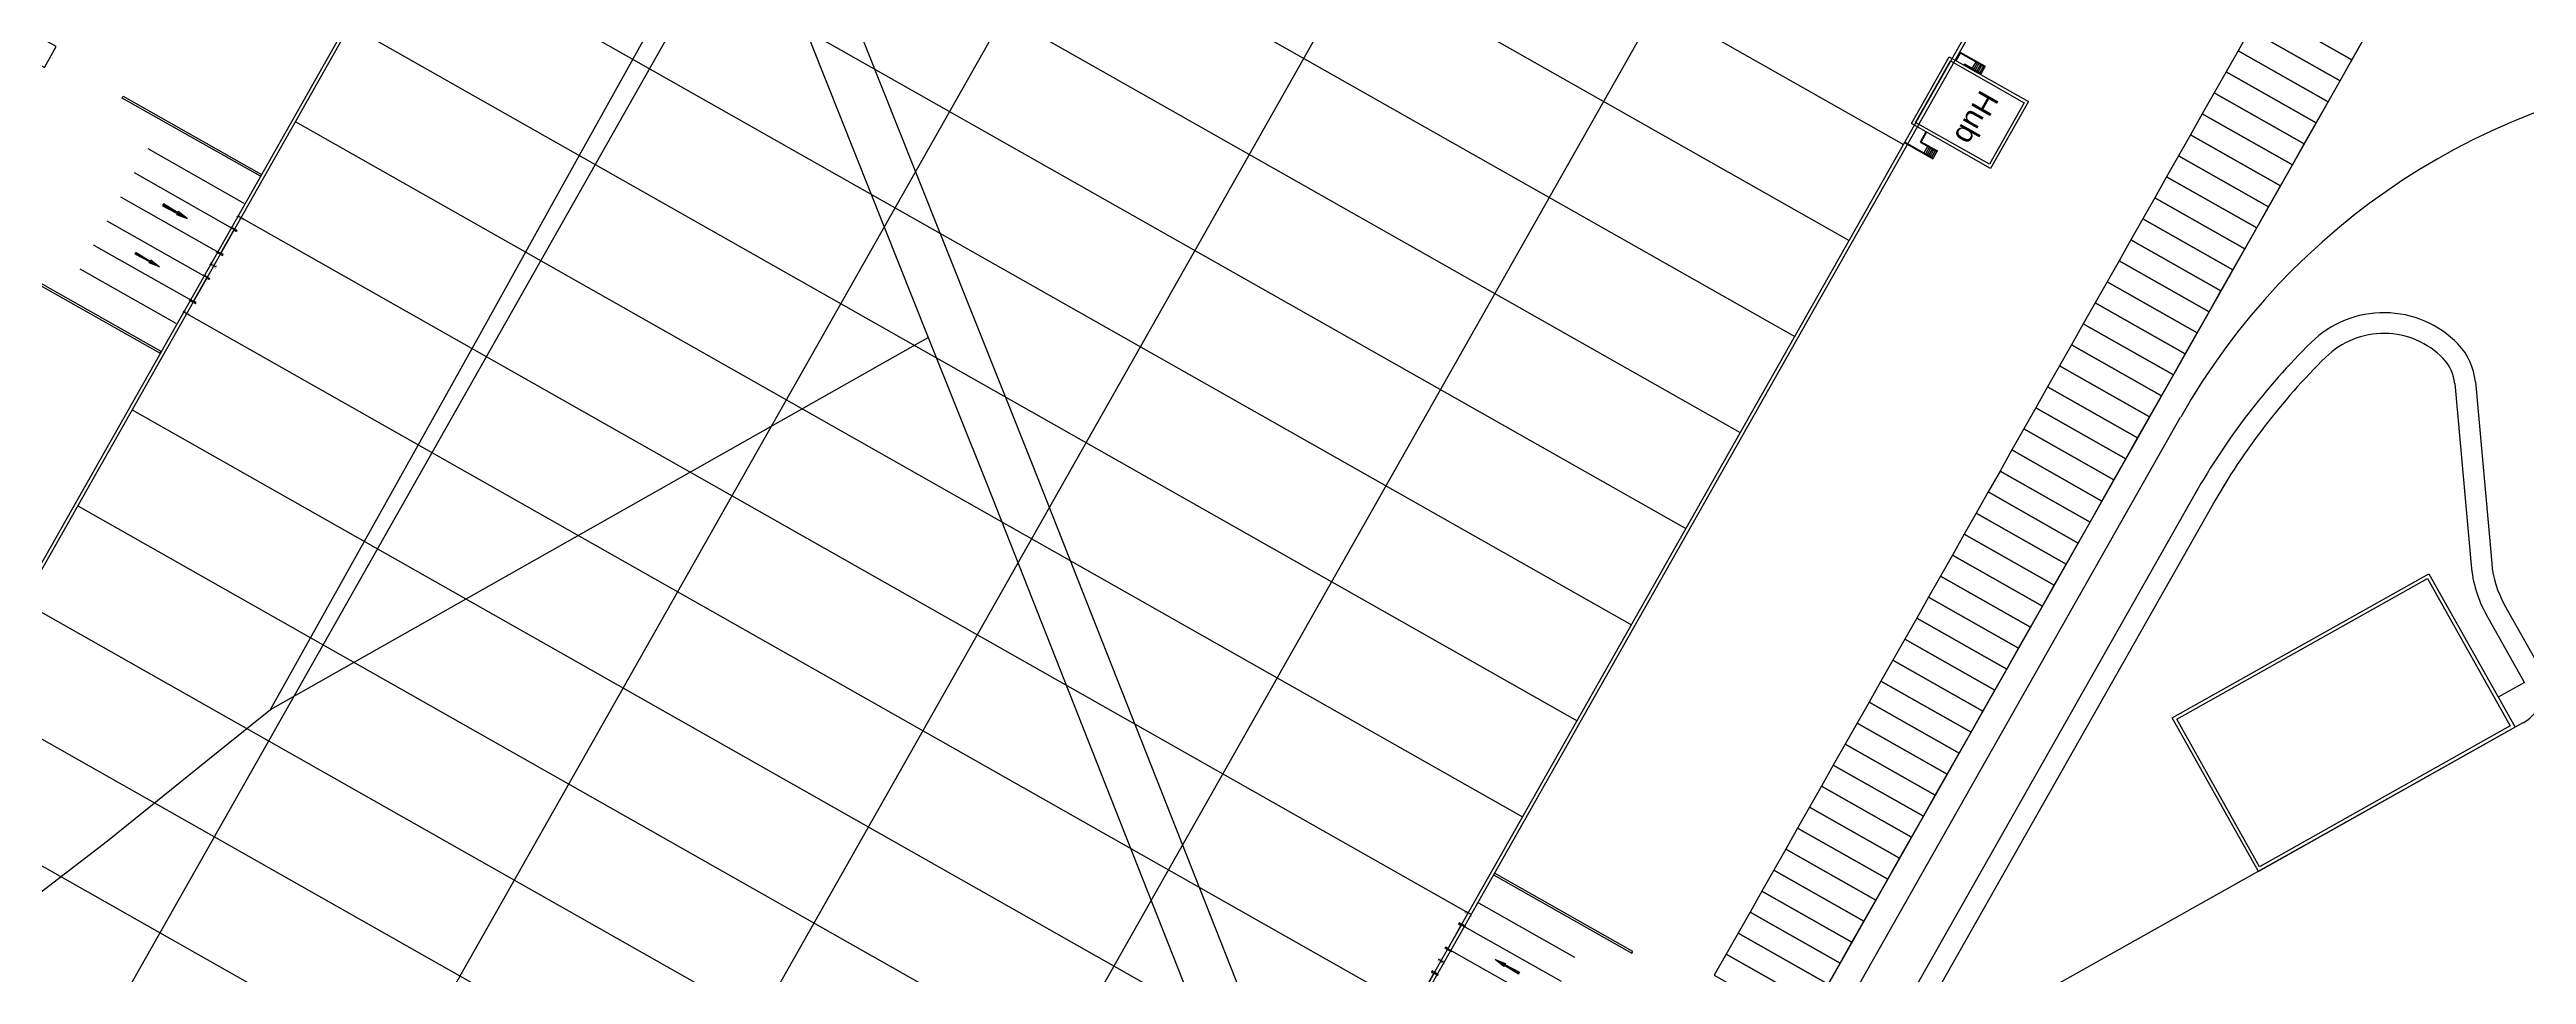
# Model space of a CAD drawing. Header units: millimetres. Extents: x 111502 to 977541, y 8702 to 1044108.
# Drawn here: x 489751.6 to 490110.6, y 240826.7 to 240960.8 of the extents above; entities that cross this region are included whole.
import ezdxf

# ---------------------------------------------------------------- set-up
doc = ezdxf.new("R2010")
doc.units = ezdxf.units.MM
doc.header["$LTSCALE"] = 0.25
doc.linetypes.add('DASHED2', pattern=[9.525, 6.35, -3.175])
for name, color, linetype in [('E HVSS As Laid HV', 10, 'Continuous'), ('Proposed Employment Area - 11-089-MP013-01a$0$A-Cldg-Panl-P', 7, 'Continuous'), ('Proposed Employment Area - 11-089-MP013-01a$0$A-Door-Extn-P', 7, 'Continuous'), ('Proposed Employment Area - 11-089-MP013-01a$0$DOCK', 7, 'Continuous'), ('Proposed Employment Area - 11-089-MP013-01a$0$LINE50', 7, 'Continuous'), ('Proposed Employment Area - 11-089-MP013-01a$0$STEEL', 7, 'Continuous'), ('X HVSS Site Background', 8, 'Continuous')]:
    doc.layers.add(name, color=color, linetype=linetype)
doc.styles.add('Proposed Employment Area - 11-089-MP013-01a$0$1250T25R', font='arial.ttf', dxfattribs={"height": 3125})
doc.styles.add('Proposed Employment Area - 11-089-MP013-01a$0$1250T35R', font='verdana.ttf', dxfattribs={"height": 4375})
doc.styles.add('Proposed Employment Area - 11-089-MP013-01a$0$Standard', font='txt')

# ---------------------------------------------------------------- blocks, each defined once
blk = doc.blocks.new('Proposed Employment Area - 11-089-MP013-01a$0$guide')
for p, q in [((32, 0), (40, -2)), ((46, 0), (46, -1)), ((64, 0), (64, -3)), ((32, -2), (40, -4)), ((52, -4), (52, -8)), ((53, -4), (53, -7)), ((54, -4), (54, -6)), ((62, -1), (62, -7)), ((64, -3), (67, -3)), ((64, -5), (64, -8)), ((64, -5), (66, -5)), ((82, -19), (66, -5)), ((83, -18), (67, -3))]:
    blk.add_line(p, q)
for centre, radius, start, end in [((60, -4), 2.25, 270, 90), ((60, -4), 0.25, 270, 90), ((83, -18), 0.75, 230.0165, 50.0165)]:
    blk.add_arc(centre, radius, start, end)
at = {"layer": 'Proposed Employment Area - 11-089-MP013-01a$0$A-Cldg-Panl-P'}
blk.add_line((69, -2), (69, -2), dxfattribs=at)
at = {"layer": 'Proposed Employment Area - 11-089-MP013-01a$0$A-Door-Extn-P'}
blk.add_line((-68, -96), (105, -96), dxfattribs=at)
at = {"layer": 'Proposed Employment Area - 11-089-MP013-01a$0$LINE50'}
blk.add_line((22, -78), (22, -76), dxfattribs=at)
at = {"layer": 'Proposed Employment Area - 11-089-MP013-01a$0$STEEL'}
for p, q in [((0, 0), (32, 0)), ((0, -76), (0, 0)), ((46, 0), (64, 0)), ((-2, -40), (0, -40)), ((-2, -77), (-2, -40)), ((-2, -77), (0, -79)), ((0, -75), (2, -75)), ((0, -76), (2, -78)), ((0, -100), (0, -79)), ((0, -100), (2, -100)), ((2, -2), (32, -2)), ((2, -75), (2, -2)), ((2, -101), (2, -78)), ((2, -101), (9, -113)), ((4, -76), (22, -76)), ((4, -100), (4, -80)), ((4, -100), (11, -112)), ((6, -78), (22, -78)), ((20, -107), (18, -112)), ((22, -108), (19, -113)), ((20, -107), (22, -108)), ((40, -2), (60, -2)), ((40, -4), (60, -4)), ((46, -1), (62, -1)), ((52, -4), (53, -4)), ((52, -8), (64, -8)), ((53, -7), (62, -7)), ((54, -4), (60, -4)), ((54, -6), (60, -6))]:
    blk.add_line(p, q, dxfattribs=at)
for centre, radius, start, end in [((4, -78), 2, 90, 180), ((6, -80), 2, 90, 180), ((14, -110), 6, 210, 330), ((14, -110), 4, 210, 330)]:
    blk.add_arc(centre, radius, start, end, dxfattribs=at)
blk = doc.blocks.new('Proposed Employment Area - 11-089-MP013-01a$0$BOLLARD')
at = {"layer": 'Proposed Employment Area - 11-089-MP013-01a$0$DOCK'}
blk.add_lwpolyline([(-100, -100), (-100, 100), (100, 100), (100, -100)], close=True, dxfattribs=at)
for centre, radius in [((-75, 75), 10), ((0, 0), 75), ((75, 75), 10), ((-75, -75), 10), ((75, -75), 10)]:
    blk.add_circle(centre, radius, dxfattribs=at)
blk = doc.blocks.new('commercial background')
at = {"layer": 'X HVSS Site Background'}
for points in [[(1255.25, 467.19), (1257.39, 466.09), (1257.29, 465.92), (1258.81, 465.35), (1257.54, 466.36), (1257.44, 466.19), (1255.4, 467.45)], [(1251.43, 460.44), (1253.47, 459.18), (1253.57, 459.34), (1254.84, 458.34), (1253.32, 458.91), (1253.41, 459.07), (1251.28, 460.18)], [(1451.81, 355.84), (1449.77, 357.1), (1449.67, 356.94), (1448.4, 357.94), (1449.92, 357.37), (1449.83, 357.21), (1451.96, 356.1)]]:
    blk.add_hatch(color=256, dxfattribs=at).paths.add_polyline_path(points)
for p, q in [((1436.27, 681.99), (1178.67, 227.28)), ((1471.85, 661.84), (1214.25, 207.13)), ((1507.42, 641.69), (1249.82, 186.97)), ((1542.99, 621.53), (1285.4, 166.82)), ((1627.41, 585.14), (1394.14, 173.37)), ((1518.08, 488.05), (1517.55, 487.11)), ((1518.3, 487.93), (1517.77, 486.98)), ((1518.52, 487.81), (1517.98, 486.86)), ((1518.74, 487.68), (1518.2, 486.74)), ((1518.95, 487.56), (1518.42, 486.62)), ((1519.17, 487.44), (1518.64, 486.49)), ((1267.1, 467.52), (1253.18, 475.42)), ((1510.6, 474.84), (1511.14, 475.78)), ((1510.82, 474.72), (1511.35, 475.66)), ((1511.04, 474.59), (1511.57, 475.54)), ((1511.25, 474.47), (1511.79, 475.41)), ((1511.47, 474.35), (1512.01, 475.29)), ((1511.69, 474.22), (1512.22, 475.17)), ((1265.12, 464.04), (1251.21, 471.94)), ((1263.14, 460.56), (1249.23, 468.46)), ((1261.17, 457.08), (1247.24, 464.95)), ((1265.25, 463.97), (1265.12, 464.04)), ((1265.64, 463.83), (1265.26, 463.96)), ((1265.47, 463.93), (1265.28, 464.03)), ((1265.6, 463.76), (1265.29, 464.02)), ((1259.2, 453.6), (1245.27, 461.47)), ((1263.27, 460.49), (1263.15, 460.56)), ((1263.42, 460.32), (1263.23, 460.42)), ((1263.63, 460.29), (1263.24, 460.42)), ((1263.59, 460.23), (1263.28, 460.48)), ((1257.24, 450.11), (1243.31, 457.98)), ((1261.3, 457.01), (1261.17, 457.08)), ((1261.69, 456.87), (1261.31, 457)), ((1261.52, 456.97), (1261.33, 457.07)), ((1261.66, 456.81), (1261.34, 457.06)), ((1259.33, 453.52), (1259.21, 453.59)), ((1259.48, 453.36), (1259.29, 453.46)), ((1259.69, 453.32), (1259.31, 453.46)), ((1259.65, 453.26), (1259.34, 453.52)), ((1590.48, 441.67), (1592.84, 415.38)), ((1587.49, 441.41), (1589.85, 415.11)), ((1397.53, 171.44), (1547.76, 436.57)), ((1473.04, 289.89), (1549.84, 425.42)), ((1493.8, 320.45), (1552.45, 423.94)), ((1599.71, 400.45), (1594.7, 409.38)), ((1597.58, 398.11), (1592.08, 407.91)), ((1597.58, 398.11), (1593.77, 395.97)), ((1518.7, 348.13), (1597.41, 392.28)), ((1443.55, 362.96), (1443.93, 362.82)), ((1443.59, 363.02), (1443.9, 362.76)), ((1443.76, 362.92), (1443.95, 362.82)), ((1443.91, 362.75), (1444.03, 362.68)), ((1444.03, 362.68), (1457.97, 354.81)), ((1446, 366.17), (1459.93, 358.3)), ((1441.55, 359.41), (1441.93, 359.28)), ((1441.58, 359.47), (1441.9, 359.22)), ((1441.72, 359.31), (1441.9, 359.21)), ((1441.94, 359.27), (1442.07, 359.2)), ((1442.07, 359.2), (1456, 351.33)), ((1439.61, 355.99), (1439.99, 355.86)), ((1439.65, 356.05), (1439.96, 355.8)), ((1439.82, 355.96), (1440.01, 355.86))]:
    blk.add_line(p, q, dxfattribs=at)
for points in [[(1142.42, 247.24), (1321.16, 145.99), (1579.25, 601.57), (1400.51, 702.83)], [(1143.1, 247.43), (1320.97, 146.67), (1578.57, 601.38), (1400.7, 702.15)], [(1225.1, 494.63), (1238.15, 487.24), (1239.87, 490.28), (1226.82, 497.68)], [(1572.58, 488.36), (1559.53, 495.75), (1557.8, 492.7), (1570.86, 485.31)], [(1574.31, 491.4), (1561.26, 498.79), (1559.53, 495.75), (1572.58, 488.36)], [(1570.86, 485.31), (1557.8, 492.7), (1556.08, 489.66), (1569.13, 482.27)], [(1525.71, 482.28), (1520.22, 472.58), (1508.73, 479.09), (1514.22, 488.78)], [(1569.13, 482.27), (1556.08, 489.66), (1554.35, 486.61), (1567.41, 479.22)], [(1525.09, 482.11), (1520.05, 473.2), (1509.35, 479.26), (1514.39, 488.17)], [(1567.41, 479.22), (1554.35, 486.61), (1552.63, 483.57), (1565.68, 476.17)], [(1269.44, 471.46), (1249.43, 482.8), (1249.58, 483.06), (1269.59, 471.73)], [(1565.68, 476.17), (1552.63, 483.57), (1550.9, 480.52), (1563.96, 473.13)], [(1562.23, 470.08), (1549.18, 477.48), (1547.45, 474.43), (1560.51, 467.04)], [(1563.96, 473.13), (1550.9, 480.52), (1549.18, 477.48), (1562.23, 470.08)], [(1560.51, 467.04), (1547.45, 474.43), (1545.73, 471.39), (1558.78, 463.99)], [(1558.78, 463.99), (1545.73, 471.39), (1544, 468.34), (1557.05, 460.95)], [(1255.25, 467.19), (1257.39, 466.09), (1257.29, 465.92), (1258.81, 465.35), (1257.54, 466.36), (1257.44, 466.19), (1255.4, 467.45)], [(1557.05, 460.95), (1544, 468.34), (1542.28, 465.3), (1555.33, 457.9)], [(1265.71, 463.82), (1263.64, 460.17), (1263.6, 460.19), (1265.67, 463.84)], [(1265.64, 463.83), (1265.6, 463.76), (1265.26, 463.96), (1265.29, 464.02)], [(1555.33, 457.9), (1542.28, 465.3), (1540.55, 462.25), (1553.6, 454.86)], [(1251.43, 460.44), (1253.47, 459.18), (1253.57, 459.34), (1254.84, 458.34), (1253.32, 458.91), (1253.41, 459.07), (1251.28, 460.18)], [(1263.59, 460.23), (1263.63, 460.29), (1263.28, 460.48), (1263.24, 460.42)], [(1553.6, 454.86), (1540.55, 462.25), (1538.83, 459.21), (1551.88, 451.81)], [(1255.06, 446.07), (1235.04, 457.41), (1234.9, 457.15), (1254.91, 445.81)], [(1259.7, 453.2), (1261.76, 456.86), (1261.72, 456.88), (1259.66, 453.23)], [(1261.69, 456.87), (1261.66, 456.81), (1261.31, 457), (1261.34, 457.06)], [(1550.15, 448.77), (1537.1, 456.16), (1535.38, 453.12), (1548.43, 445.72)], [(1551.88, 451.81), (1538.83, 459.21), (1537.1, 456.16), (1550.15, 448.77)], [(1259.65, 453.26), (1259.69, 453.32), (1259.34, 453.52), (1259.31, 453.46)], [(1548.43, 445.72), (1535.38, 453.12), (1533.65, 450.07), (1546.7, 442.68)], [(1546.7, 442.68), (1533.65, 450.07), (1531.93, 447.02), (1544.98, 439.63)], [(1544.98, 439.63), (1531.93, 447.02), (1530.2, 443.98), (1543.25, 436.59)], [(1543.25, 436.59), (1530.2, 443.98), (1528.48, 440.93), (1541.53, 433.54)], [(1541.53, 433.54), (1528.48, 440.93), (1526.75, 437.89), (1539.8, 430.5)], [(1538.08, 427.45), (1525.03, 434.84), (1523.3, 431.8), (1536.35, 424.4)], [(1539.8, 430.5), (1526.75, 437.89), (1525.03, 434.84), (1538.08, 427.45)], [(1536.35, 424.4), (1523.3, 431.8), (1521.58, 428.75), (1534.63, 421.36)], [(1534.63, 421.36), (1521.58, 428.75), (1519.85, 425.71), (1532.9, 418.31)], [(1532.9, 418.31), (1519.85, 425.71), (1518.13, 422.66), (1531.18, 415.27)], [(1531.18, 415.27), (1518.13, 422.66), (1516.4, 419.62), (1529.45, 412.22)], [(1527.73, 409.18), (1514.68, 416.57), (1512.95, 413.53), (1526, 406.13)], [(1529.45, 412.22), (1516.4, 419.62), (1514.68, 416.57), (1527.73, 409.18)], [(1526, 406.13), (1512.95, 413.53), (1511.23, 410.48), (1524.28, 403.09)], [(1546.52, 392.98), (1583.72, 413.87), (1596.22, 391.61), (1559.02, 370.72)], [(1547.2, 392.79), (1583.53, 413.19), (1595.54, 391.8), (1559.21, 371.4)], [(1524.28, 403.09), (1511.23, 410.48), (1509.5, 407.44), (1522.55, 400.04)], [(1522.55, 400.04), (1509.5, 407.44), (1507.78, 404.39), (1520.83, 397)], [(1520.83, 397), (1507.78, 404.39), (1506.05, 401.35), (1519.1, 393.95)], [(1519.1, 393.95), (1506.05, 401.35), (1504.32, 398.3), (1517.38, 390.91)], [(1515.65, 387.86), (1502.6, 395.25), (1500.87, 392.21), (1513.93, 384.82)], [(1517.38, 390.91), (1504.32, 398.3), (1502.6, 395.25), (1515.65, 387.86)], [(1513.93, 384.82), (1500.87, 392.21), (1499.15, 389.16), (1512.2, 381.77)], [(1512.2, 381.77), (1499.15, 389.16), (1497.42, 386.12), (1510.48, 378.73)], [(1510.48, 378.73), (1497.42, 386.12), (1495.7, 383.07), (1508.75, 375.68)], [(1508.75, 375.68), (1495.7, 383.07), (1493.97, 380.03), (1507.03, 372.63)], [(1505.3, 369.59), (1492.25, 376.98), (1490.52, 373.94), (1503.57, 366.54)], [(1507.03, 372.63), (1493.97, 380.03), (1492.25, 376.98), (1505.3, 369.59)], [(1503.57, 366.54), (1490.52, 373.94), (1488.8, 370.89), (1501.85, 363.5)], [(1448.18, 370.21), (1468.2, 358.87), (1468.34, 359.13), (1448.33, 370.47)], [(1501.85, 363.5), (1488.8, 370.89), (1487.07, 367.85), (1500.12, 360.45)], [(1500.12, 360.45), (1487.07, 367.85), (1485.35, 364.8), (1498.4, 357.41)], [(1443.54, 363.07), (1441.48, 359.42), (1441.51, 359.4), (1443.58, 363.05)], [(1443.59, 363.02), (1443.55, 362.96), (1443.9, 362.76), (1443.93, 362.82)], [(1498.4, 357.41), (1485.35, 364.8), (1483.62, 361.76), (1496.67, 354.36)], [(1441.55, 359.41), (1441.58, 359.47), (1441.93, 359.28), (1441.9, 359.22)], [(1496.67, 354.36), (1483.62, 361.76), (1481.9, 358.71), (1494.95, 351.32)], [(1437.53, 352.46), (1439.6, 356.11), (1439.64, 356.09), (1437.57, 352.44)], [(1439.65, 356.05), (1439.61, 355.99), (1439.96, 355.8), (1439.99, 355.86)], [(1451.81, 355.84), (1449.77, 357.1), (1449.67, 356.94), (1448.4, 357.94), (1449.92, 357.37), (1449.83, 357.21), (1451.96, 356.1)], [(1494.95, 351.32), (1481.9, 358.71), (1480.17, 355.67), (1493.22, 348.27)]]:
    blk.add_lwpolyline(points, close=True, dxfattribs=at)
at = {"layer": 'X HVSS Site Background', "flags": 128}
for points in [[(1329.72, 576.85), (1507.59, 476.09)], [(1321.83, 562.93), (1499.7, 462.17)], [(1313.94, 549.01), (1491.82, 448.24)], [(1306.06, 535.09), (1483.93, 434.32)], [(1298.17, 521.17), (1476.05, 420.4)], [(1290.28, 507.25), (1468.16, 406.48)], [(1282.4, 493.33), (1460.27, 392.56)], [(1274.51, 479.4), (1452.39, 378.64)], [(1266.63, 465.48), (1444.5, 364.72)], [(1258.74, 451.56), (1436.61, 350.8)], [(1250.85, 437.64), (1428.73, 336.87)], [(1242.97, 423.72), (1420.84, 322.95)], [(1235.08, 409.8), (1412.95, 309.03)], [(1227.19, 395.88), (1405.07, 295.11)], [(1219.31, 381.95), (1397.18, 281.19)]]:
    blk.add_lwpolyline(points, dxfattribs=at)
at = {"layer": 'X HVSS Site Background'}
for points in [[(1515.14, 488.26), (1515.81, 489.45), (1519.45, 487.4), (1518.81, 486.28)], [(1515.18, 488.24), (1515.83, 489.39), (1519.42, 487.35)], [(1515.23, 488.21), (1515.85, 489.32), (1519.4, 487.31)], [(1516.33, 487.59), (1516.42, 487.75), (1518.86, 486.36)], [(1516.37, 487.57), (1516.43, 487.68), (1518.84, 486.32)], [(1516.41, 487.54), (1516.45, 487.61), (1518.81, 486.28)], [(1510.84, 477.9), (1510, 476.43), (1512.45, 475.04)], [(1510.88, 477.87), (1510.07, 476.45), (1512.47, 475.08)], [(1510.92, 477.85), (1510.14, 476.46), (1512.5, 475.13)], [(1507.71, 476.36), (1511.86, 474.01), (1512.5, 475.13)], [(1507.73, 476.41), (1511.89, 474.05)], [(1507.76, 476.45), (1511.91, 474.1)], [(1265.64, 463.82), (1265.6, 463.76), (1265.12, 464.03), (1265.19, 464.16), (1265.19, 464.16), (1265.19, 464.15)], [(1266.11, 465.78), (1266.98, 465.28)], [(1263.6, 460.23), (1263.63, 460.29), (1263.15, 460.57), (1263.07, 460.43), (1263.07, 460.43), (1263.08, 460.45)], [(1261.69, 456.86), (1261.66, 456.8), (1261.17, 457.07), (1261.24, 457.2), (1261.24, 457.2), (1261.24, 457.19)], [(1262.16, 458.82), (1263.03, 458.33)], [(1262.16, 458.82), (1263.03, 458.33)], [(1259.66, 453.27), (1259.69, 453.33), (1259.21, 453.6), (1259.13, 453.47), (1259.13, 453.47), (1259.14, 453.48)], [(1258.22, 451.85), (1259.1, 451.36)], [(1443.58, 363.01), (1443.55, 362.95), (1444.03, 362.68), (1444.11, 362.81), (1444.1, 362.81), (1444.1, 362.8)], [(1445.02, 364.42), (1444.14, 364.92)], [(1441.55, 359.42), (1441.58, 359.48), (1442.07, 359.21), (1442, 359.07), (1441.99, 359.08), (1442, 359.09)], [(1439.64, 356.05), (1439.61, 355.99), (1440.09, 355.71), (1440.17, 355.84), (1440.16, 355.85), (1440.16, 355.83)], [(1441.08, 357.46), (1440.21, 357.95)], [(1441.08, 357.46), (1440.21, 357.95)]]:
    blk.add_lwpolyline(points, dxfattribs=at)
for points in [[(1265.46, 463.92), (1265.5, 463.99), (1265.51, 463.98, -0.414214), (1265.51, 463.98), (1265.48, 463.93, 0.414214), (1265.49, 463.92), (1265.62, 463.84, 0.414214), (1265.64, 463.85), (1265.66, 463.9, -0.414214), (1265.66, 463.9), (1265.67, 463.89), (1265.64, 463.83)], [(1263.42, 460.32), (1263.38, 460.26), (1263.39, 460.25, 0.414214), (1263.39, 460.25), (1263.42, 460.3, -0.414214), (1263.44, 460.31), (1263.57, 460.23, -0.414214), (1263.57, 460.22), (1263.54, 460.17, 0.414214), (1263.54, 460.17), (1263.56, 460.16), (1263.59, 460.23)], [(1261.52, 456.96), (1261.55, 457.03), (1261.56, 457.02, -0.414214), (1261.56, 457.02), (1261.54, 456.97, 0.414214), (1261.54, 456.96), (1261.67, 456.88, 0.414214), (1261.69, 456.89), (1261.72, 456.94, -0.414214), (1261.72, 456.94), (1261.73, 456.93), (1261.69, 456.87)], [(1259.48, 453.36), (1259.44, 453.29), (1259.45, 453.29, 0.414214), (1259.45, 453.29), (1259.48, 453.34, -0.414214), (1259.5, 453.34), (1259.63, 453.27, -0.414214), (1259.63, 453.25), (1259.61, 453.2, 0.414214), (1259.61, 453.2), (1259.62, 453.2), (1259.65, 453.26)], [(1443.76, 362.92), (1443.8, 362.98), (1443.79, 362.99, 0.414214), (1443.79, 362.99), (1443.76, 362.94, -0.414214), (1443.74, 362.94), (1443.61, 363.01, -0.414214), (1443.61, 363.03), (1443.63, 363.08, 0.414214), (1443.63, 363.08), (1443.62, 363.08), (1443.59, 363.02)], [(1441.72, 359.31), (1441.69, 359.25), (1441.68, 359.26, -0.414214), (1441.68, 359.26), (1441.7, 359.3, 0.414214), (1441.7, 359.32), (1441.57, 359.4, 0.414214), (1441.55, 359.39), (1441.52, 359.34, -0.414214), (1441.52, 359.34), (1441.51, 359.35), (1441.55, 359.41)], [(1439.82, 355.95), (1439.86, 356.02), (1439.85, 356.03, 0.414214), (1439.85, 356.03), (1439.82, 355.98, -0.414214), (1439.8, 355.97), (1439.67, 356.05, -0.414214), (1439.67, 356.06), (1439.69, 356.11, 0.414214), (1439.69, 356.11), (1439.68, 356.12), (1439.65, 356.05)]]:
    blk.add_lwpolyline(points, format="xyb", close=True, dxfattribs=at)
for centre, radius, start, end in [((1634.77, 387.27), 100, 96.0809, 150.4621), ((1577.21, 436.69), 15, 44.1544, 134.551), ((1636.84, 376.12), 100, 134.551, 150.4621), ((1636.84, 376.12), 97, 134.551, 150.4621), ((1577.21, 436.69), 12, 44.1544, 134.551), ((1581.51, 440.87), 9, 5.13, 44.1544), ((1581.51, 440.87), 6, 5.13, 44.1544), ((1607.78, 416.72), 18, 185.13, 209.3143), ((1607.78, 416.72), 15, 185.13, 209.3143), ((1594.48, 397.51), 6, 299.2887, 29.3143)]:
    blk.add_arc(centre, radius, start, end, dxfattribs=at)
for name, p, xscale, yscale, zscale, rotation in [('Proposed Employment Area - 11-089-MP013-01a$0$guide', (1265.67, 463.88), -0.0009999999999999996, 0.0009999999999999998, 0.0009999999999999996, 60.40002749023417), ('Proposed Employment Area - 11-089-MP013-01a$0$BOLLARD', (1265.91, 463.59), 0.0009999999999999998, 0.0009999999999999998, 0.0009999999999999998, 240.4000274902342), ('Proposed Employment Area - 11-089-MP013-01a$0$guide', (1263.56, 460.17), 0.0009999999999999996, 0.0009999999999999996, 0.0009999999999999996, 60.40002749023417), ('Proposed Employment Area - 11-089-MP013-01a$0$BOLLARD', (1263.93, 460.11), -0.0009999999999999998, 0.0009999999999999998, 0.0009999999999999996, 240.4000274902342), ('Proposed Employment Area - 11-089-MP013-01a$0$guide', (1261.72, 456.92), -0.001, 0.001, 0.001, 60.53663471819483), ('Proposed Employment Area - 11-089-MP013-01a$0$BOLLARD', (1261.96, 456.63), 0.001, 0.001, 0.001, 240.5366347181948), ('Proposed Employment Area - 11-089-MP013-01a$0$guide', (1259.62, 453.2), 0.001, 0.001, 0.001, 60.53663471819482), ('Proposed Employment Area - 11-089-MP013-01a$0$BOLLARD', (1259.99, 453.15), -0.001, 0.001, 0.001, 240.5366347181948), ('Proposed Employment Area - 11-089-MP013-01a$0$BOLLARD', (1443.25, 363.13), -0.001000000000000001, 0.001000000000000001, 0.001000000000000001, 60.53663471913559), ('Proposed Employment Area - 11-089-MP013-01a$0$guide', (1443.62, 363.07), 0.001000000000000001, 0.001000000000000001, 0.001000000000000001, 240.5366347191356), ('Proposed Employment Area - 11-089-MP013-01a$0$BOLLARD', (1441.28, 359.65), 0.001000000000000001, 0.001000000000000001, 0.001000000000000001, 60.5366347191356), ('Proposed Employment Area - 11-089-MP013-01a$0$guide', (1441.52, 359.36), -0.001000000000000001, 0.001000000000000001, 0.001000000000000001, 240.5366347191356), ('Proposed Employment Area - 11-089-MP013-01a$0$BOLLARD', (1439.31, 356.17), -0.0009999999999999996, 0.0009999999999999996, 0.0009999999999999996, 60.40002748929341), ('Proposed Employment Area - 11-089-MP013-01a$0$guide', (1439.68, 356.11), 0.0009999999999999994, 0.0009999999999999994, 0.0009999999999999994, 240.4000274892933)]:
    blk.add_blockref(name, p, dxfattribs=dict(at, xscale=xscale, yscale=yscale, zscale=zscale, rotation=rotation))
at = {"layer": 'X HVSS Site Background', "insert": (1521.52, 482.62), "char_height": 3.125, "attachment_point": 1, "rotation": 240.4729, "style": 'Proposed Employment Area - 11-089-MP013-01a$0$1250T25R'}
blk.add_mtext_dynamic_manual_height_columns('Hub', width=17.9632, gutter_width=15.62, heights=[0], dxfattribs=at)
at = {"layer": 'X HVSS Site Background', "char_height": 0.125, "width": 1.5, "style": 'Proposed Employment Area - 11-089-MP013-01a$0$Standard'}
for insert, attachment_point, rotation in [((1266.48, 465.42), 2, 330.4), ((1262.53, 458.46), 2, 330.5366), ((1262.66, 458.69), 8, 330.4), ((1258.72, 451.72), 8, 330.5366), ((1444.52, 364.56), 2, 330.5366), ((1440.58, 357.59), 8, 150.4), ((1440.71, 357.82), 8, 330.5366)]:
    blk.add_mtext('{\\fArial|b0|i0|c0|p34;8M Setout Line}', dxfattribs=dict(at, insert=insert, attachment_point=attachment_point, rotation=rotation))
at = {"layer": 'X HVSS Site Background', "style": 'Proposed Employment Area - 11-089-MP013-01a$0$Standard'}
for p, rotation in [((485.88, 899.5), 95.9302), ((729.37, 850.69), 240.5366), ((319.53, 839.47), 95.9302), ((520.9, 756.6), 330.4683), ((1582.14, 507.49), 240.4683), ((1846.75, 293.1), 209.3143), ((1096.5, 265.37), 60.4683)]:
    blk.add_attdef('NOOFPARKINGSPACES', p, '', height=0.3, rotation=rotation, dxfattribs=at)
blk = doc.blocks.new('OS MAP 060722')
at = {"layer": 'X HVSS Site Background', "flags": 128}
for points in [[(1047.78, 1863.81), (1066.4, 1816.95), (1066.4, 1816.95), (1083.5, 1774.14), (1083.5, 1774.14), (1189.42, 1505.84)], [(1041.12, 1861.09), (1059.72, 1814.29), (1059.72, 1814.29), (1068.34, 1792.71)], [(973.02, 1738.79), (1003.42, 1793.19), (1003.42, 1793.19), (1014.72, 1813.59), (1014.72, 1813.59), (1027.02, 1835.69), (1027.02, 1835.69), (1030.2, 1841.43)], [(973.02, 1738.79), (1068.34, 1792.71)], [(1068.34, 1792.71), (1076.82, 1771.49), (1076.82, 1771.49), (1098.72, 1715.99), (1098.72, 1715.99), (1188.45, 1488.72), (1188.45, 1488.72), (1189.42, 1486.86), (1189.42, 1486.86), (1193.09, 1479.83)], [(932.12, 1706.49), (942.12, 1714.19), (942.12, 1714.19), (949.42, 1719.79), (949.42, 1719.79), (963.92, 1731.49), (963.92, 1731.49), (973.02, 1738.79)]]:
    blk.add_lwpolyline(points, dxfattribs=at)

msp = doc.modelspace()

# ---------------------------------------------------------------- linework, layer by layer
at = {"lineweight": 0}
msp.add_circle((488727.82, 239008.33), 11388.42, dxfattribs=at)

# ---------------------------------------------------------------- block references
at = {"layer": 'E HVSS As Laid HV', "linetype": 'DASHED2', "lineweight": 0}
msp.add_blockref('OS MAP 060722', (488810.58, 239126.31), dxfattribs=at)
at = {"layer": 'X HVSS Site Background', "lineweight": 0}
msp.add_blockref('commercial background', (488512.69, 240470.93), dxfattribs=at)

doc.saveas('drawing.dxf')
